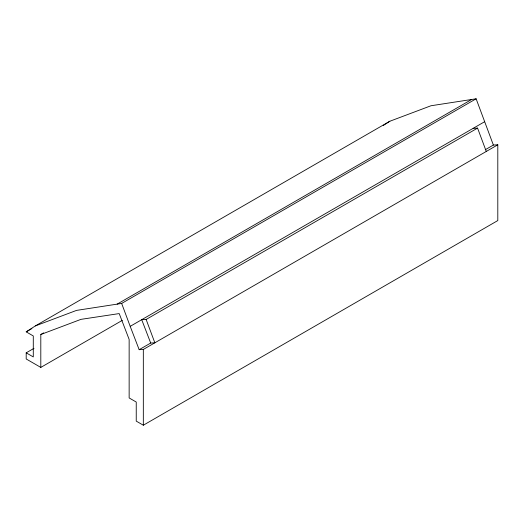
<?xml version="1.0" encoding="UTF-8"?>
<svg xmlns="http://www.w3.org/2000/svg" width="524" height="524" viewBox="0 0 524 524"><rect width="100%" height="100%" fill="white"/><g stroke="black" fill="none" stroke-linecap="round" stroke-linejoin="round"><path stroke-width="0.79" d="M26.2 352.835L33.287 356.929L33.287 335.95L26.2 331.856L35.344 325.908L389.817 121.254L431.003 105.75L476.126 98.787L493.379 145.05L497.8 144.801L497.8 220.565L143.327 425.213L136.24 421.119L136.24 402.039L129.146 397.945L129.146 339.434L119.21 313.581L80.978 319.352L40.806 334.502L40.806 367.409L26.2 358.979L26.2 352.835L34.001 348.336M383.286 125.498L389.817 121.254M26.2 331.856L31.872 328.581M40.806 334.502L43.643 332.864M117.16 304.13L471.633 99.481M35.344 325.908L76.53 310.398L121.653 303.435L476.126 98.787M40.806 367.409L122.334 320.341M497.8 144.801L143.327 349.456L139.168 349.691L130.194 326.347L484.667 121.692M146.137 319.45L154.849 342.807L150.689 343.037L141.716 319.699L146.137 319.45L477.567 128.098L486.279 151.456M485.25 149.746L493.379 145.05M139.168 349.691L150.689 343.037M473.146 128.347L477.567 128.098M121.653 303.435L130.194 326.347M143.327 349.456L143.327 425.213"/></g></svg>
